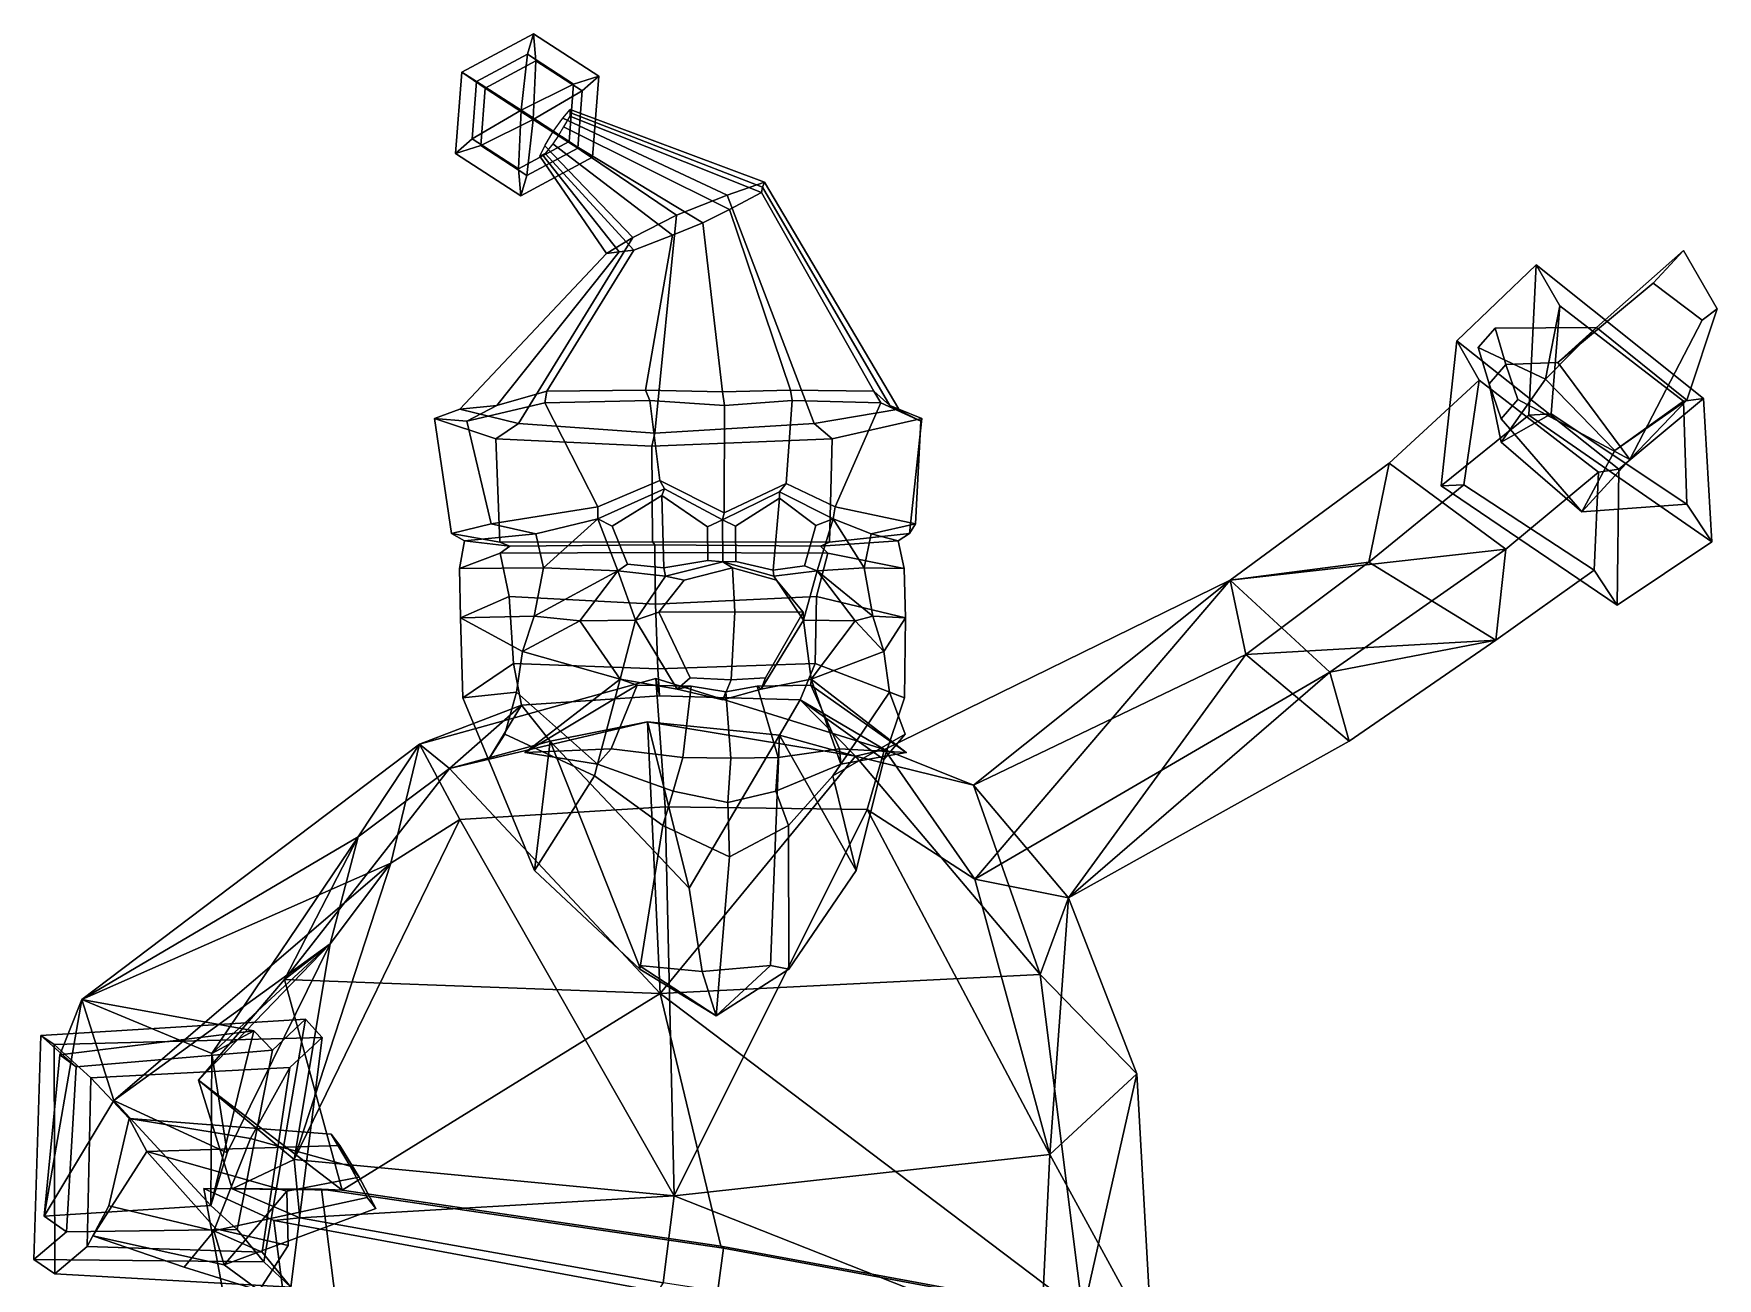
# Model space of a CAD drawing. Extents: x -173 to 281, y -155 to 349.
# Drawn here: x -172.8 to 280.7, y 14.2 to 349.5 of the extents above; entities that cross this region are included whole.
import ezdxf

# ---------------------------------------------------------------- set-up
doc = ezdxf.new("R2010")
doc.units = 0

msp = doc.modelspace()

# ---------------------------------------------------------------- linework, layer by layer
for p in [(-40.391823, 155.8414, 105.033531), (62.220768, 155.8414, 88.062309)]:
    msp.add_point(p)
for points in [[(-37.494637, 342.175446, 72.174469), (-38.149929, 349.468903, 58.115749), (-57.457138, 339.064056, 59.013077), (-51.146954, 334.818115, 72.808983)], [(-39.797493, 343.962158, 43.34304), (-53.449806, 336.604828, 43.977554), (-57.457138, 339.064056, 59.013077), (-38.149929, 349.468903, 58.115749)], [(-20.536814, 338.02243, 55.999588), (-27.343187, 335.868286, 41.846695), (-39.797493, 343.962158, 43.34304), (-38.149929, 349.468903, 58.115749)], [(-20.536814, 338.02243, 55.999588), (-38.149929, 349.468903, 58.115749), (-37.494637, 342.175446, 72.174469), (-25.040333, 334.081573, 70.678123)], [(-41.472393, 328.880981, 36.510006), (-53.449806, 336.604828, 43.977554), (-39.797493, 343.962158, 43.34304)], [(-38.21566, 326.354187, 77.283821), (-37.494637, 342.175446, 72.174469), (-51.146954, 334.818115, 72.808983)], [(-27.343187, 335.868286, 41.846695), (-41.472393, 328.880981, 36.510006), (-39.797493, 343.962158, 43.34304)], [(-25.040333, 334.081573, 70.678123), (-37.494637, 342.175446, 72.174469), (-38.21566, 326.354187, 77.283821)], [(-52.344845, 319.366913, 71.947136), (-51.146954, 334.818115, 72.808983), (-57.457138, 339.064056, 59.013077), (-59.151287, 317.212769, 57.794254)], [(-54.647697, 321.153625, 43.115707), (-59.151287, 317.212769, 57.794254), (-57.457138, 339.064056, 59.013077), (-53.449806, 336.604828, 43.977554)], [(-41.472393, 328.880981, 36.510006), (-54.647697, 321.153625, 43.115707), (-53.449806, 336.604828, 43.977554)], [(-28.541145, 320.417084, 40.984856), (-41.472393, 328.880981, 36.510006), (-27.343187, 335.868286, 41.846695)], [(-22.230986, 316.171173, 54.780766), (-28.541145, 320.417084, 40.984856), (-27.343187, 335.868286, 41.846695), (-20.536814, 338.02243, 55.999588)], [(-22.230986, 316.171173, 54.780766), (-20.536814, 338.02243, 55.999588), (-25.040333, 334.081573, 70.678123), (-26.238293, 318.630371, 69.816284)], [(-38.21566, 326.354187, 77.283821), (-51.146954, 334.818115, 72.808983), (-52.344845, 319.366913, 71.947136)], [(-26.238293, 318.630371, 69.816284), (-25.040333, 334.081573, 70.678123), (-38.21566, 326.354187, 77.283821)], [(-42.19339, 313.059753, 41.619362), (-54.647697, 321.153625, 43.115707), (-41.472393, 328.880981, 36.510006)], [(-28.541145, 320.417084, 40.984856), (-42.19339, 313.059753, 41.619362), (-41.472393, 328.880981, 36.510006)], [(-30.206484, 326.725677, 51.004395), (14.064773, 306.00705, 31.925312), (0.349768, 300.552979, 25.792479), (-32.845127, 323.131409, 48.611591)], [(-28.273973, 329.013428, 54.525803), (24.063648, 309.438354, 42.19318), (14.064773, 306.00705, 31.925312), (-30.206484, 326.725677, 51.004395)], [(-30.02231, 324.350159, 64.649551), (14.671906, 302.09613, 76.364532), (23.294468, 306.638153, 68.380821), (-28.381483, 327.289307, 62.524632)], [(-28.381483, 327.289307, 62.524632), (23.294468, 306.638153, 68.380821), (23.591452, 308.130127, 53.900101), (-28.34664, 328.20575, 58.096802)], [(-28.34664, 328.20575, 58.096802), (23.591452, 308.130127, 53.900101), (24.063648, 309.438354, 42.19318), (-28.273973, 329.013428, 54.525803)], [(-39.890537, 311.273041, 70.45079), (-38.21566, 326.354187, 77.283821), (-52.344845, 319.366913, 71.947136)], [(-26.238293, 318.630371, 69.816284), (-38.21566, 326.354187, 77.283821), (-39.890537, 311.273041, 70.45079)], [(-35.086006, 319.231201, 50.929699), (-32.845127, 323.131409, 48.611591), (0.349768, 300.552979, 25.792479), (-11.410903, 294.535889, 34.789181)], [(-31.386866, 322.009796, 65.883423), (-32.963589, 319.832642, 64.604523), (-0.684319, 295.181549, 78.090813), (7.515008, 298.488678, 81.262672)], [(-31.386866, 322.009796, 65.883423), (7.515008, 298.488678, 81.262672), (14.671906, 302.09613, 76.364532), (-30.02231, 324.350159, 64.649551)], [(-41.53817, 305.766296, 55.678093), (-59.151287, 317.212769, 57.794254), (-54.647697, 321.153625, 43.115707), (-42.19339, 313.059753, 41.619362)], [(-41.53817, 305.766296, 55.678093), (-39.890537, 311.273041, 70.45079), (-52.344845, 319.366913, 71.947136), (-59.151287, 317.212769, 57.794254)], [(-22.230986, 316.171173, 54.780766), (-41.53817, 305.766296, 55.678093), (-42.19339, 313.059753, 41.619362), (-28.541145, 320.417084, 40.984856)], [(-22.230986, 316.171173, 54.780766), (-26.238293, 318.630371, 69.816284), (-39.890537, 311.273041, 70.45079), (-41.53817, 305.766296, 55.678093)], [(-36.428165, 316.489349, 54.400974), (-35.086006, 319.231201, 50.929699), (-11.410903, 294.535889, 34.789181), (-18.508867, 290.26886, 46.979008)], [(-32.963589, 319.832642, 64.604523), (-34.967957, 317.173096, 62.423805), (-11.093089, 291.154175, 72.246529), (-0.684319, 295.181549, 78.090813)], [(-35.751537, 316.83252, 57.983444), (-36.428165, 316.489349, 54.400974), (-18.508867, 290.26886, 46.979008), (-15.069055, 290.722107, 58.246155)], [(-34.967957, 317.173096, 62.423805), (-35.751537, 316.83252, 57.983444), (-15.069055, 290.722107, 58.246155), (-11.093089, 291.154175, 72.246529)], [(37.491695, 244.441315, 12.304469), (14.064773, 306.00705, 31.925312), (24.063648, 309.438354, 42.19318), (60.285313, 248.3526, 30.078062)], [(60.285313, 248.3526, 30.078062), (24.063648, 309.438354, 42.19318), (23.591452, 308.130127, 53.900101), (57.882999, 249.284363, 53.977779)], [(-5.493759, 241.853455, -0.186495), (0.349768, 300.552979, 25.792479), (14.064773, 306.00705, 31.925312), (37.491695, 244.441315, 12.304469)], [(53.531048, 253.119995, 83.068741), (23.294468, 306.638153, 68.380821), (14.671906, 302.09613, 76.364532), (31.119665, 253.429932, 99.917618)], [(57.882999, 249.284363, 53.977779), (23.591452, 308.130127, 53.900101), (23.294468, 306.638153, 68.380821), (53.531048, 253.119995, 83.068741)], [(-5.493759, 241.853455, -0.186495), (-42.168381, 244.441315, 25.479548), (-11.410903, 294.535889, 34.789181), (0.349768, 300.552979, 25.792479)], [(12.807755, 252.994568, 110.469383), (31.119665, 253.429932, 99.917618), (14.671906, 302.09613, 76.364532), (7.515008, 298.488678, 81.262672)], [(-34.569263, 253.119995, 97.639763), (-7.926421, 253.429932, 106.375504), (-0.684319, 295.181549, 78.090813), (-11.093089, 291.154175, 72.246529)], [(12.807755, 252.994568, 110.469383), (7.515008, 298.488678, 81.262672), (-0.684319, 295.181549, 78.090813), (-7.926421, 253.429932, 106.375504)], [(-42.168381, 244.441315, 25.479548), (-58.025536, 248.3526, 49.645638), (-18.508867, 290.26886, 46.979008), (-11.410903, 294.535889, 34.789181)], [(-58.025536, 248.3526, 49.645638), (-48.056038, 249.284363, 71.499168), (-15.069055, 290.722107, 58.246155), (-18.508867, 290.26886, 46.979008)], [(-48.056038, 249.284363, 71.499168), (-34.569263, 253.119995, 97.639763), (-11.093089, 291.154175, 72.246529), (-15.069055, 290.722107, 58.246155)], [(263.446442, 282.279755, 84.84507), (271.66803, 291.098663, 73.901237), (248.171356, 270.301575, 31.888277), (237.74501, 260.859619, 59.563969)], [(280.747375, 275.312317, 64.85305), (272.540192, 250.695496, 25.045004), (248.171356, 270.301575, 31.888277), (271.66803, 291.098663, 73.901237)], [(276.622528, 272.253174, 81.366508), (280.747375, 275.312317, 64.85305), (271.66803, 291.098663, 73.901237), (263.446442, 282.279755, 84.84507)], [(206.367157, 227.645996, 55.367203), (229.951721, 246.734314, 68.658806), (231.971268, 287.23584, 7.987036), (210.615997, 266.730835, -5.164431)], [(277.061829, 251.202576, -15.095349), (254.246964, 232.187317, -29.755371), (210.615997, 266.730835, -5.164431), (231.971268, 287.23584, 7.987036)], [(229.951721, 246.734314, 68.658806), (235.949173, 247.050537, 58.342228), (238.28775, 276.158264, 12.749528), (231.971268, 287.23584, 7.987036)], [(277.061829, 251.202576, -15.095349), (231.971268, 287.23584, 7.987036), (238.28775, 276.158264, 12.749528), (271.638641, 250.435608, -5.107888)], [(276.622528, 272.253174, 81.366508), (263.446442, 282.279755, 84.84507), (237.74501, 260.859619, 59.563969), (257.21637, 234.722595, 44.599567)], [(222.48233, 239.447144, 32.532047), (234.506287, 256.361847, 15.012153), (238.28775, 276.158264, 12.749528), (235.949173, 247.050537, 58.342228)], [(253.173126, 237.159332, 11.954535), (271.638641, 250.435608, -5.107888), (238.28775, 276.158264, 12.749528), (234.506287, 256.361847, 15.012153)], [(276.622528, 272.253174, 81.366508), (257.21637, 234.722595, 44.599567), (272.540192, 250.695496, 25.045004), (280.747375, 275.312317, 64.85305)], [(220.861343, 270.158051, 66.831902), (248.171356, 270.301575, 31.888277), (234.506287, 256.361847, 15.012153), (216.359711, 264.94751, 59.531055)], [(223.746399, 260.384857, 70.09642), (220.861343, 270.158051, 66.831902), (216.359711, 264.94751, 59.531055), (219.316498, 255.16098, 62.732624)], [(223.746399, 260.384857, 70.09642), (237.74501, 260.859619, 59.563969), (248.171356, 270.301575, 31.888277), (220.861343, 270.158051, 66.831902)], [(272.540192, 250.695496, 25.045004), (253.173126, 237.159332, 11.954535), (234.506287, 256.361847, 15.012153), (248.171356, 270.301575, 31.888277)], [(206.367157, 227.645996, 55.367203), (210.615997, 266.730835, -5.164431), (216.605011, 256.154144, -0.548335), (212.49086, 227.935303, 44.879547)], [(254.246964, 232.187317, -29.755371), (248.763443, 231.375671, -19.607244), (216.605011, 256.154144, -0.548335), (210.615997, 266.730835, -5.164431)], [(219.316498, 255.16098, 62.732624), (216.359711, 264.94751, 59.531055), (234.506287, 256.361847, 15.012153), (222.48233, 239.447144, 32.532047)], [(227.031097, 250.933594, 72.958336), (223.746399, 260.384857, 70.09642), (219.316498, 255.16098, 62.732624), (222.522858, 245.706543, 65.630302)], [(227.031097, 250.933594, 72.958336), (257.21637, 234.722595, 44.599567), (237.74501, 260.859619, 59.563969), (223.746399, 260.384857, 70.09642)], [(192.378586, 233.803162, -15.406289), (186.907639, 207.08844, 30.197397), (212.49086, 227.935303, 44.879547), (216.605011, 256.154144, -0.548335)], [(248.763443, 231.375671, -19.607244), (223.816162, 210.589142, -35.419987), (192.378586, 233.803162, -15.406289), (216.605011, 256.154144, -0.548335)], [(222.522858, 245.706543, 65.630302), (219.316498, 255.16098, 62.732624), (222.48233, 239.447144, 32.532047), (244.227631, 220.686615, 27.190205)], [(-35.09148, 249.980225, 102.095955), (-34.569263, 253.119995, 97.639763), (-48.056038, 249.284363, 71.499168), (-56.082802, 245.104431, 73.824875)], [(-20.816986, 222.024719, 103.173088), (-35.09148, 249.980225, 102.095955), (-56.082802, 245.104431, 73.824875), (-49.549145, 217.398895, 88.527039)], [(-6.784727, 250.679382, 110.896599), (-7.926421, 253.429932, 106.375504), (-34.569263, 253.119995, 97.639763), (-35.09148, 249.980225, 102.095955)], [(-4.133997, 229.082214, 112.480026), (-6.784727, 250.679382, 110.896599), (-35.09148, 249.980225, 102.095955), (-20.816986, 222.024719, 103.173088)], [(13.334882, 249.30545, 113.65654), (12.807755, 252.994568, 110.469383), (-7.926421, 253.429932, 106.375504), (-6.784727, 250.679382, 110.896599)], [(13.225996, 220.36261, 112.998184), (13.334882, 249.30545, 113.65654), (-6.784727, 250.679382, 110.896599), (-4.133997, 229.082214, 112.480026)], [(13.334882, 249.30545, 113.65654), (31.49445, 250.679382, 104.565559), (31.119665, 253.429932, 99.917618), (12.807755, 252.994568, 110.469383)], [(13.225996, 220.36261, 112.998184), (29.890924, 228.274872, 106.839607), (31.49445, 250.679382, 104.565559), (13.334882, 249.30545, 113.65654)], [(29.890924, 228.274872, 106.839607), (43.153046, 222.024719, 92.59301), (55.460232, 249.980225, 87.119492), (31.49445, 250.679382, 104.565559)], [(31.49445, 250.679382, 104.565559), (55.460232, 249.980225, 87.119492), (53.531048, 253.119995, 83.068741), (31.119665, 253.429932, 99.917618)], [(43.153046, 222.024719, 92.59301), (64.779152, 217.398895, 69.618141), (66.23114, 245.104431, 53.595219), (55.460232, 249.980225, 87.119492)], [(55.460232, 249.980225, 87.119492), (66.23114, 245.104431, 53.595219), (57.882999, 249.284363, 53.977779), (53.531048, 253.119995, 83.068741)], [(227.031097, 250.933594, 72.958336), (222.522858, 245.706543, 65.630302), (244.227631, 220.686615, 27.190205), (257.21637, 234.722595, 44.599567)], [(257.21637, 234.722595, 44.599567), (244.227631, 220.686615, 27.190205), (253.173126, 237.159332, 11.954535), (272.540192, 250.695496, 25.045004)], [(244.227631, 220.686615, 27.190205), (272.520386, 222.693176, 33.557922), (271.638641, 250.435608, -5.107888), (253.173126, 237.159332, 11.954535)], [(253.773407, 195.534363, 21.224148), (254.246964, 232.187317, -29.755371), (277.061829, 251.202576, -15.095349), (279.226746, 212.549988, 36.398155)], [(279.226746, 212.549988, 36.398155), (277.061829, 251.202576, -15.095349), (271.638641, 250.435608, -5.107888), (272.520386, 222.693176, 33.557922)], [(-56.082802, 245.104431, 73.824875), (-48.056038, 249.284363, 71.499168), (-58.025536, 248.3526, 49.645638), (-64.769432, 245.760956, 49.038433)], [(-64.769432, 245.760956, 49.038433), (-58.025536, 248.3526, 49.645638), (-42.168381, 244.441315, 25.479548), (-48.255123, 240.367432, 22.559704)], [(-49.549145, 217.398895, 88.527039), (-56.082802, 245.104431, 73.824875), (-64.769432, 245.760956, 49.038433), (-60.223812, 214.834778, 52.012894)], [(-60.223812, 214.834778, 52.012894), (-64.769432, 245.760956, 49.038433), (-48.255123, 240.367432, 22.559704), (-47.222782, 212.512268, 23.314573)], [(66.474579, 245.760956, 27.331823), (42.314194, 240.367432, 7.580332), (37.491695, 244.441315, 12.304469), (60.285313, 248.3526, 30.078062)], [(63.128727, 214.834778, 31.611465), (41.57988, 212.512268, 8.627392), (42.314194, 240.367432, 7.580332), (66.474579, 245.760956, 27.331823)], [(66.23114, 245.104431, 53.595219), (66.474579, 245.760956, 27.331823), (60.285313, 248.3526, 30.078062), (57.882999, 249.284363, 53.977779)], [(64.779152, 217.398895, 69.618141), (63.128727, 214.834778, 31.611465), (66.474579, 245.760956, 27.331823), (66.23114, 245.104431, 53.595219)], [(253.773407, 195.534363, 21.224148), (279.226746, 212.549988, 36.398155), (229.951721, 246.734314, 68.658806), (206.367157, 227.645996, 55.367203)], [(244.227631, 220.686615, 27.190205), (222.48233, 239.447144, 32.532047), (235.949173, 247.050537, 58.342228), (272.520386, 222.693176, 33.557922)], [(279.226746, 212.549988, 36.398155), (272.520386, 222.693176, 33.557922), (235.949173, 247.050537, 58.342228), (229.951721, 246.734314, 68.658806)], [(-48.255123, 240.367432, 22.559704), (-42.168381, 244.441315, 25.479548), (-5.493759, 241.853455, -0.186495), (-6.245805, 238.310547, -4.733571)], [(-47.222782, 212.512268, 23.314573), (-48.255123, 240.367432, 22.559704), (-6.245805, 238.310547, -4.733571), (-6.04744, 212.540161, -3.534205)], [(42.314194, 240.367432, 7.580332), (-6.245805, 238.310547, -4.733571), (-5.493759, 241.853455, -0.186495), (37.491695, 244.441315, 12.304469)], [(41.57988, 212.512268, 8.627392), (-6.04744, 212.540161, -3.534205), (-6.245805, 238.310547, -4.733571), (42.314194, 240.367432, 7.580332)], [(186.907639, 207.08844, 30.197397), (192.378586, 233.803162, -15.406289), (149.495407, 202.280945, -17.455774)], [(223.816162, 210.589142, -35.419987), (149.495407, 202.280945, -17.455774), (192.378586, 233.803162, -15.406289)], [(221.051865, 186.057983, 2.732708), (223.816162, 210.589142, -35.419987), (248.763443, 231.375671, -19.607244), (247.557358, 204.92453, 18.607229)], [(253.773407, 195.534363, 21.224148), (247.557358, 204.92453, 18.607229), (248.763443, 231.375671, -19.607244), (254.246964, 232.187317, -29.755371)], [(-4.133997, 229.082214, 112.480026), (-20.816986, 222.024719, 103.173088), (-20.834574, 218.757233, 101.272919), (-2.836519, 226.891754, 110.711365)], [(-3.525087, 225.038513, 108.134422), (-2.836519, 226.891754, 110.711365), (-20.834574, 218.757233, 101.272919), (-16.925373, 216.826782, 100.268288)], [(13.225996, 220.36261, 112.998184), (-4.133997, 229.082214, 112.480026), (-2.836519, 226.891754, 110.711365), (12.736085, 218.528442, 110.036049)], [(-3.525087, 225.038513, 108.134422), (8.703562, 216.641815, 107.625008), (12.736085, 218.528442, 110.036049), (-2.836519, 226.891754, 110.711365)], [(13.225996, 220.36261, 112.998184), (12.736085, 218.528442, 110.036049), (28.093067, 226.084412, 105.582878), (29.890924, 228.274872, 106.839607)], [(29.890924, 228.274872, 106.839607), (28.093067, 226.084412, 105.582878), (42.55788, 218.757233, 90.788361), (43.153046, 222.024719, 92.59301)], [(186.907639, 207.08844, 30.197397), (221.051865, 186.057983, 2.732708), (247.557358, 204.92453, 18.607229), (212.49086, 227.935303, 44.879547)], [(253.773407, 195.534363, 21.224148), (206.367157, 227.645996, 55.367203), (212.49086, 227.935303, 44.879547), (247.557358, 204.92453, 18.607229)], [(-2.986812, 205.576904, 105.87735), (-3.525087, 225.038513, 108.134422), (-16.925373, 216.826782, 100.268288), (-12.782868, 206.592224, 102.35183)], [(8.703562, 216.641815, 107.625008), (-3.525087, 225.038513, 108.134422), (-2.986812, 205.576904, 105.87735), (8.817661, 207.512299, 108.314888)], [(28.127445, 224.346619, 102.684418), (28.093067, 226.084412, 105.582878), (12.736085, 218.528442, 110.036049), (16.254364, 216.758209, 106.560829)], [(16.254364, 216.758209, 106.560829), (16.399771, 207.23822, 107.440002), (26.40925, 204.974609, 100.366951), (28.127445, 224.346619, 102.684418)], [(26.40925, 204.974609, 100.366951), (34.820293, 206.070404, 92.620552), (37.890354, 216.986023, 88.666985), (28.127445, 224.346619, 102.684418)], [(28.127445, 224.346619, 102.684418), (37.890354, 216.986023, 88.666985), (42.55788, 218.757233, 90.788361), (28.093067, 226.084412, 105.582878)], [(-37.470379, 214.735229, 87.003143), (-20.834574, 218.757233, 101.272919), (-20.816986, 222.024719, 103.173088), (-49.549145, 217.398895, 88.527039)], [(-35.481407, 205.612427, 86.939186), (-20.834574, 218.757233, 101.272919), (-37.470379, 214.735229, 87.003143)], [(-15.423708, 204.73587, 103.773781), (-20.834574, 218.757233, 101.272919), (-35.481407, 205.612427, 86.939186)], [(-12.782868, 206.592224, 102.35183), (-16.925373, 216.826782, 100.268288), (-20.834574, 218.757233, 101.272919), (-15.423708, 204.73587, 103.773781)], [(8.817661, 207.512299, 108.314888), (12.876836, 207.213989, 110.88707), (12.736085, 218.528442, 110.036049), (8.703562, 216.641815, 107.625008)], [(16.399771, 207.23822, 107.440002), (16.254364, 216.758209, 106.560829), (12.736085, 218.528442, 110.036049), (12.876836, 207.213989, 110.88707)], [(34.820293, 206.070404, 92.620552), (38.240372, 204.73587, 94.898216), (42.55788, 218.757233, 90.788361), (37.890354, 216.986023, 88.666985)], [(38.240372, 204.73587, 94.898216), (50.949287, 205.612427, 72.64431), (42.55788, 218.757233, 90.788361)], [(52.85294, 214.735229, 72.064453), (64.779152, 217.398895, 69.618141), (43.153046, 222.024719, 92.59301), (42.55788, 218.757233, 90.788361)], [(50.949287, 205.612427, 72.64431), (52.85294, 214.735229, 72.064453), (42.55788, 218.757233, 90.788361)], [(-49.549145, 217.398895, 88.527039), (-60.223812, 214.834778, 52.012894), (-56.765083, 212.801544, 52.667599), (-37.470379, 214.735229, 87.003143)], [(-60.223812, 214.834778, 52.012894), (-47.222782, 212.512268, 23.314573), (-44.506248, 211.383545, 23.890623), (-56.765083, 212.801544, 52.667599)], [(-37.470379, 214.735229, 87.003143), (-56.765083, 212.801544, 52.667599), (-58.072617, 205.371429, 53.981533), (-35.481407, 205.612427, 86.939186)], [(63.128727, 214.834778, 31.611465), (60.064983, 212.801544, 33.344929), (39.193478, 211.383545, 10.047421), (41.57988, 212.512268, 8.627392)], [(52.85294, 214.735229, 72.064453), (50.949287, 205.612427, 72.64431), (61.725933, 205.371429, 34.1679), (60.064983, 212.801544, 33.344929)], [(64.779152, 217.398895, 69.618141), (52.85294, 214.735229, 72.064453), (60.064983, 212.801544, 33.344929), (63.128727, 214.834778, 31.611465)], [(-58.072617, 205.371429, 53.981533), (-56.765083, 212.801544, 52.667599), (-44.506248, 211.383545, 23.890623), (-47.155334, 209.523621, 22.044638)], [(-57.772812, 192.144531, 55.927742), (-58.072617, 205.371429, 53.981533), (-47.155334, 209.523621, 22.044638), (-44.719742, 197.851593, 19.949762)], [(-47.222782, 212.512268, 23.314573), (-6.04744, 212.540161, -3.534205), (-5.457748, 211.729187, 0.031231), (-44.506248, 211.383545, 23.890623)], [(-47.155334, 209.523621, 22.044638), (-44.506248, 211.383545, 23.890623), (-5.457748, 211.729187, 0.031231), (-5.484272, 209.688965, -0.129138)], [(-44.719742, 197.851593, 19.949762), (-47.155334, 209.523621, 22.044638), (-5.484272, 209.688965, -0.129138), (-5.282154, 195.791351, 1.092902)], [(41.57988, 212.512268, 8.627392), (39.193478, 211.383545, 10.047421), (-5.457748, 211.729187, 0.031231), (-6.04744, 212.540161, -3.534205)], [(41.107128, 209.523621, 7.4468), (-5.484272, 209.688965, -0.129138), (-5.457748, 211.729187, 0.031231), (39.193478, 211.383545, 10.047421)], [(38.126743, 197.851593, 6.247678), (-5.282154, 195.791351, 1.092902), (-5.484272, 209.688965, -0.129138), (41.107128, 209.523621, 7.4468)], [(62.068726, 192.144531, 36.107002), (38.126743, 197.851593, 6.247678), (41.107128, 209.523621, 7.4468), (61.725933, 205.371429, 34.1679)], [(61.725933, 205.371429, 34.1679), (41.107128, 209.523621, 7.4468), (39.193478, 211.383545, 10.047421), (60.064983, 212.801544, 33.344929)], [(223.816162, 210.589142, -35.419987), (176.396118, 177.484314, -37.141621), (149.495407, 202.280945, -17.455774)], [(221.051865, 186.057983, 2.732708), (176.396118, 177.484314, -37.141621), (223.816162, 210.589142, -35.419987)], [(-35.481407, 205.612427, 86.939186), (-58.072617, 205.371429, 53.981533), (-57.772812, 192.144531, 55.927742), (-37.949074, 192.517334, 86.98317)], [(-37.949074, 192.517334, 86.98317), (-15.423708, 204.73587, 103.773781), (-35.481407, 205.612427, 86.939186)], [(-25.624599, 191.331787, 108.465164), (-15.423708, 204.73587, 103.773781), (-37.949074, 192.517334, 86.98317)], [(-25.624599, 191.331787, 108.465164), (-10.693469, 191.43692, 109.073418), (-15.423708, 204.73587, 103.773781)], [(-2.986812, 205.576904, 105.87735), (-12.782868, 206.592224, 102.35183), (-15.423708, 204.73587, 103.773781), (-2.601772, 203.355255, 108.00383)], [(-10.693469, 191.43692, 109.073418), (-2.601772, 203.355255, 108.00383), (-15.423708, 204.73587, 103.773781)], [(16.11944, 193.71814, 128.909256), (15.476244, 205.599182, 125.020317), (2.439914, 202.221222, 123.557274), (-4.368423, 193.638916, 125.75885)], [(-2.986812, 205.576904, 105.87735), (-2.601772, 203.355255, 108.00383), (12.876836, 207.213989, 110.88707), (8.817661, 207.512299, 108.314888)], [(15.476244, 205.599182, 125.020317), (12.876836, 207.213989, 110.88707), (-2.601772, 203.355255, 108.00383), (2.439914, 202.221222, 123.557274)], [(26.40925, 204.974609, 100.366951), (16.399771, 207.23822, 107.440002), (12.876836, 207.213989, 110.88707), (26.602846, 203.355255, 103.173645)], [(15.476244, 205.599182, 125.020317), (27.347298, 202.221222, 119.437813), (26.602846, 203.355255, 103.173645), (12.876836, 207.213989, 110.88707)], [(16.11944, 193.71814, 128.909256), (34.50193, 193.638916, 119.330032), (27.347298, 202.221222, 119.437813), (15.476244, 205.599182, 125.020317)], [(26.40925, 204.974609, 100.366951), (26.602846, 203.355255, 103.173645), (38.240372, 204.73587, 94.898216), (34.820293, 206.070404, 92.620552)], [(34.608028, 191.43692, 101.580948), (38.240372, 204.73587, 94.898216), (26.602846, 203.355255, 103.173645)], [(48.548206, 191.331787, 96.197632), (38.240372, 204.73587, 94.898216), (34.608028, 191.43692, 101.580948)], [(53.299713, 192.517334, 71.891426), (50.949287, 205.612427, 72.64431), (38.240372, 204.73587, 94.898216)], [(48.548206, 191.331787, 96.197632), (53.299713, 192.517334, 71.891426), (38.240372, 204.73587, 94.898216)], [(50.949287, 205.612427, 72.64431), (53.299713, 192.517334, 71.891426), (62.068726, 192.144531, 36.107002), (61.725933, 205.371429, 34.1679)], [(186.907639, 207.08844, 30.197397), (149.495407, 202.280945, -17.455774), (153.744675, 182.249237, 28.13129)], [(221.051865, 186.057983, 2.732708), (186.907639, 207.08844, 30.197397), (153.744675, 182.249237, 28.13129)], [(-4.368423, 193.638916, 125.75885), (2.439914, 202.221222, 123.557274), (-2.601772, 203.355255, 108.00383), (-10.693469, 191.43692, 109.073418)], [(34.50193, 193.638916, 119.330032), (34.608028, 191.43692, 101.580948), (26.602846, 203.355255, 103.173645), (27.347298, 202.221222, 119.437813)], [(80.375031, 147.001099, 36.781414), (149.495407, 202.280945, -17.455774), (56.412521, 156.591187, -19.701643)], [(80.77726, 121.687012, -36.585823), (56.412521, 156.591187, -19.701643), (149.495407, 202.280945, -17.455774)], [(80.375031, 147.001099, 36.781414), (153.744675, 182.249237, 28.13129), (149.495407, 202.280945, -17.455774)], [(80.77726, 121.687012, -36.585823), (149.495407, 202.280945, -17.455774), (176.396118, 177.484314, -37.141621)], [(-57.17585, 170.57135, 56.862949), (-57.772812, 192.144531, 55.927742), (-44.719742, 197.851593, 19.949762), (-43.509365, 179.819946, 22.409941)], [(-43.509365, 179.819946, 22.409941), (-44.719742, 197.851593, 19.949762), (-5.282154, 195.791351, 1.092902), (-4.604196, 178.363098, 5.192024)], [(37.772934, 179.819946, 8.96656), (-4.604196, 178.363098, 5.192024), (-5.282154, 195.791351, 1.092902), (38.126743, 197.851593, 6.247678)], [(61.804672, 170.57135, 37.184612), (37.772934, 179.819946, 8.96656), (38.126743, 197.851593, 6.247678), (62.068726, 192.144531, 36.107002)], [(-37.949074, 192.517334, 86.98317), (-57.772812, 192.144531, 55.927742), (-41.089581, 183.004028, 86.784966)], [(-42.672981, 172.072662, 87.051949), (-41.089581, 183.004028, 86.784966), (-57.772812, 192.144531, 55.927742), (-57.17585, 170.57135, 56.862949)], [(-41.089581, 183.004028, 86.784966), (-25.624599, 191.331787, 108.465164), (-37.949074, 192.517334, 86.98317)], [(-14.831681, 175.569977, 103.266083), (-25.624599, 191.331787, 108.465164), (-41.089581, 183.004028, 86.784966)], [(-14.831681, 175.569977, 103.266083), (-10.693469, 191.43692, 109.073418), (-25.624599, 191.331787, 108.465164)], [(0.555736, 172.85614, 106.661522), (-10.693469, 191.43692, 109.073418), (-14.831681, 175.569977, 103.266083)], [(4.094621, 175.970032, 119.172577), (-4.368423, 193.638916, 125.75885), (-10.693469, 191.43692, 109.073418), (0.555736, 172.85614, 106.661522)], [(15.083732, 175.36554, 122.647087), (16.11944, 193.71814, 128.909256), (-4.368423, 193.638916, 125.75885), (4.094621, 175.970032, 119.172577)], [(15.083732, 175.36554, 122.647087), (24.368946, 175.970032, 115.819382), (34.50193, 193.638916, 119.330032), (16.11944, 193.71814, 128.909256)], [(24.368946, 175.970032, 115.819382), (23.181292, 172.85614, 102.919456), (34.608028, 191.43692, 101.580948), (34.50193, 193.638916, 119.330032)], [(23.181292, 172.85614, 102.919456), (36.656055, 175.569977, 94.750465), (34.608028, 191.43692, 101.580948)], [(36.656055, 175.569977, 94.750465), (48.548206, 191.331787, 96.197632), (34.608028, 191.43692, 101.580948)], [(36.656055, 175.569977, 94.750465), (56.209167, 183.004028, 70.692604), (48.548206, 191.331787, 96.197632)], [(56.209167, 183.004028, 70.692604), (53.299713, 192.517334, 71.891426), (48.548206, 191.331787, 96.197632)], [(53.299713, 192.517334, 71.891426), (56.209167, 183.004028, 70.692604), (62.068726, 192.144531, 36.107002)], [(57.794209, 172.072662, 70.435555), (61.804672, 170.57135, 37.184612), (62.068726, 192.144531, 36.107002), (56.209167, 183.004028, 70.692604)], [(221.051865, 186.057983, 2.732708), (153.744675, 182.249237, 28.13129), (181.546829, 158.888794, 0.9349)], [(221.051865, 186.057983, 2.732708), (181.546829, 158.888794, 0.9349), (176.396118, 177.484314, -37.141621)], [(-42.672981, 172.072662, 87.051949), (-20.874201, 152.646667, 110.29216), (-14.831681, 175.569977, 103.266083), (-41.089581, 183.004028, 86.784966)], [(57.794209, 172.072662, 70.435555), (56.209167, 183.004028, 70.692604), (36.656055, 175.569977, 94.750465), (44.639019, 152.646667, 99.456848)], [(105.951782, 116.683441, 1.921636), (153.744675, 182.249237, 28.13129), (80.375031, 147.001099, 36.781414)], [(181.546829, 158.888794, 0.9349), (153.744675, 182.249237, 28.13129), (105.951782, 116.683441, 1.921636)], [(-50.304775, 153.896515, 59.623451), (-57.17585, 170.57135, 56.862949), (-43.509365, 179.819946, 22.409941), (-41.384548, 168.540955, 14.511724)], [(-41.384548, 168.540955, 14.511724), (-43.509365, 179.819946, 22.409941), (-4.604196, 178.363098, 5.192024), (-4.210372, 171.132507, -6.571094)], [(33.679928, 169.991211, 10.989885), (-4.210372, 171.132507, -6.571094), (-4.604196, 178.363098, 5.192024), (37.772934, 179.819946, 8.96656)], [(56.188301, 153.896515, 42.010429), (33.679928, 169.991211, 10.989885), (37.772934, 179.819946, 8.96656), (61.804672, 170.57135, 37.184612)], [(105.951782, 116.683441, 1.921636), (80.77726, 121.687012, -36.585823), (176.396118, 177.484314, -37.141621)], [(181.546829, 158.888794, 0.9349), (105.951782, 116.683441, 1.921636), (176.396118, 177.484314, -37.141621)], [(-5.213506, 175.752411, -26.76635), (-2.705019, 141.208984, -58.447716), (-58.021496, 137.756897, -53.652626), (-68.805351, 158.052185, -20.453424)], [(-5.213506, 175.752411, -26.76635), (-68.805351, 158.052185, -20.453424), (-41.384548, 168.540955, 14.511724), (-4.210372, 171.132507, -6.571094)], [(-10.216696, 173.927124, 116.668556), (-14.831681, 175.569977, 103.266083), (-40.391823, 155.8414, 105.033531)], [(-40.391823, 155.8414, 105.033531), (-14.831681, 175.569977, 103.266083), (-20.874201, 152.646667, 110.29216)], [(-17.247286, 156.842499, 119.983047), (-10.216696, 173.927124, 116.668556), (-40.391823, 155.8414, 105.033531)], [(4.302116, 173.663025, 114.381737), (-10.216696, 173.927124, 116.668556), (-17.247286, 156.842499, 119.983047), (2.130687, 154.513763, 125.527016)], [(-10.216696, 173.927124, 116.668556), (4.302116, 173.663025, 114.381737), (0.555736, 172.85614, 106.661522), (-14.831681, 175.569977, 103.266083)], [(-5.213506, 175.752411, -26.76635), (56.412521, 156.591187, -19.701643), (51.710201, 140.434204, -51.762424), (-2.705019, 141.208984, -58.447716)], [(-4.210372, 171.132507, -6.571094), (33.679928, 169.991211, 10.989885), (56.412521, 156.591187, -19.701643), (-5.213506, 175.752411, -26.76635)], [(15.083732, 175.36554, 122.647087), (4.094621, 175.970032, 119.172577), (0.555736, 172.85614, 106.661522), (12.827076, 169.975098, 110.586212)], [(13.655896, 172.205505, 115.597481), (12.827076, 169.975098, 110.586212), (0.555736, 172.85614, 106.661522), (4.302116, 173.663025, 114.381737)], [(2.130687, 154.513763, 125.527016), (15.058581, 154.299438, 124.078491), (13.655896, 172.205505, 115.597481), (4.302116, 173.663025, 114.381737)], [(15.083732, 175.36554, 122.647087), (12.827076, 169.975098, 110.586212), (23.181292, 172.85614, 102.919456), (24.368946, 175.970032, 115.819382)], [(13.655896, 172.205505, 115.597481), (22.120131, 173.663025, 111.434792), (23.181292, 172.85614, 102.919456), (12.827076, 169.975098, 110.586212)], [(27.764429, 154.513763, 121.287422), (22.120131, 173.663025, 111.434792), (13.655896, 172.205505, 115.597481), (15.058581, 154.299438, 124.078491)], [(36.602089, 173.927124, 108.92514), (36.656055, 175.569977, 94.750465), (23.181292, 172.85614, 102.919456), (22.120131, 173.663025, 111.434792)], [(22.120131, 173.663025, 111.434792), (27.764429, 154.513763, 121.287422), (44.32547, 156.842499, 109.799454), (36.602089, 173.927124, 108.92514)], [(36.602089, 173.927124, 108.92514), (62.220768, 155.8414, 88.062309), (36.656055, 175.569977, 94.750465)], [(44.32547, 156.842499, 109.799454), (62.220768, 155.8414, 88.062309), (36.602089, 173.927124, 108.92514)], [(62.220768, 155.8414, 88.062309), (44.639019, 152.646667, 99.456848), (36.656055, 175.569977, 94.750465)], [(-68.805351, 158.052185, -20.453424), (-60.799812, 151.484283, 37.420956), (-41.384548, 168.540955, 14.511724)], [(-60.799812, 151.484283, 37.420956), (-33.619537, 158.885986, 39.911354), (-41.384548, 168.540955, 14.511724)], [(-50.304775, 153.896515, 59.623451), (-45.858246, 160.765625, 90.61042), (-42.672981, 172.072662, 87.051949), (-57.17585, 170.57135, 56.862949)], [(-37.829086, 123.998688, 73.292336), (-50.304775, 153.896515, 59.623451), (-41.384548, 168.540955, 14.511724), (-33.619537, 158.885986, 39.911354)], [(-42.672981, 172.072662, 87.051949), (-45.858246, 160.765625, 90.61042), (-21.678749, 149.568481, 101.240898), (-20.874201, 152.646667, 110.29216)], [(48.778004, 123.998688, 58.968285), (28.089943, 160.538086, 35.899406), (33.679928, 169.991211, 10.989885), (56.188301, 153.896515, 42.010429)], [(48.642738, 154.850037, 39.797207), (33.679928, 169.991211, 10.989885), (28.089943, 160.538086, 35.899406)], [(56.412521, 156.591187, -19.701643), (33.679928, 169.991211, 10.989885), (48.642738, 154.850037, 39.797207)], [(57.794209, 172.072662, 70.435555), (44.639019, 152.646667, 99.456848), (42.486443, 149.568481, 90.62854), (61.955597, 160.765625, 72.778954)], [(56.188301, 153.896515, 42.010429), (61.804672, 170.57135, 37.184612), (57.794209, 172.072662, 70.435555), (61.955597, 160.765625, 72.778954)], [(-7.448689, 164.086121, 41.246933), (-33.619537, 158.885986, 39.911354), (-60.799812, 151.484283, 37.420956)], [(-4.040676, 90.900024, 116.237656), (-7.448689, 164.086121, 41.246933), (-60.799812, 151.484283, 37.420956)], [(3.814224, 119.253021, 56.092079), (-33.619537, 158.885986, 39.911354), (-7.448689, 164.086121, 41.246933)], [(3.814224, 119.253021, 56.092079), (-7.448689, 164.086121, 41.246933), (28.089943, 160.538086, 35.899406)], [(-7.448689, 164.086121, 41.246933), (48.642738, 154.850037, 39.797207), (28.089943, 160.538086, 35.899406)], [(-4.040676, 90.900024, 116.237656), (48.642738, 154.850037, 39.797207), (-7.448689, 164.086121, 41.246933)], [(-21.678749, 149.568481, 101.240898), (-45.858246, 160.765625, 90.61042), (-50.304775, 153.896515, 59.623451), (-37.829086, 123.998688, 73.292336)], [(-9.499648, 97.496002, 100.367401), (-37.829086, 123.998688, 73.292336), (-33.619537, 158.885986, 39.911354), (-9.706568, 98.440903, 84.29203)], [(-9.706568, 98.440903, 84.29203), (-33.619537, 158.885986, 39.911354), (3.814224, 119.253021, 56.092079), (7.288903, 96.875214, 77.100929)], [(25.694689, 98.440903, 78.436974), (7.288903, 96.875214, 77.100929), (3.814224, 119.253021, 56.092079), (28.089943, 160.538086, 35.899406)], [(30.674658, 97.496002, 93.722923), (25.694689, 98.440903, 78.436974), (28.089943, 160.538086, 35.899406), (48.778004, 123.998688, 58.968285)], [(42.486443, 149.568481, 90.62854), (48.778004, 123.998688, 58.968285), (56.188301, 153.896515, 42.010429), (61.955597, 160.765625, 72.778954)], [(-85.364975, 133.070648, 29.262728), (-68.805351, 158.052185, -20.453424), (-159.776749, 89.329529, -38.263103)], [(-76.596741, 126.049377, -40.047077), (-159.776749, 89.329529, -38.263103), (-68.805351, 158.052185, -20.453424)], [(-85.364975, 133.070648, 29.262728), (-60.799812, 151.484283, 37.420956), (-68.805351, 158.052185, -20.453424)], [(-76.596741, 126.049377, -40.047077), (-68.805351, 158.052185, -20.453424), (-58.021496, 137.756897, -53.652626)], [(-20.874201, 152.646667, 110.29216), (-17.247286, 156.842499, 119.983047), (-40.391823, 155.8414, 105.033531)], [(2.130687, 154.513763, 125.527016), (-17.247286, 156.842499, 119.983047), (-20.874201, 152.646667, 110.29216), (-0.497764, 145.37326, 115.773079)], [(-4.040676, 90.900024, 116.237656), (98.358543, 96.014343, 85.188126), (48.642738, 154.850037, 39.797207)], [(15.058581, 154.299438, 124.078491), (2.130687, 154.513763, 125.527016), (-0.497764, 145.37326, 115.773079), (14.192295, 142.319916, 118.840691)], [(15.058581, 154.299438, 124.078491), (14.192295, 142.319916, 118.840691), (27.112385, 145.37326, 111.206604), (27.764429, 154.513763, 121.287422)], [(27.764429, 154.513763, 121.287422), (27.112385, 145.37326, 111.206604), (44.639019, 152.646667, 99.456848), (44.32547, 156.842499, 109.799454)], [(44.639019, 152.646667, 99.456848), (62.220768, 155.8414, 88.062309), (44.32547, 156.842499, 109.799454)], [(80.375031, 147.001099, 36.781414), (56.412521, 156.591187, -19.701643), (48.642738, 154.850037, 39.797207)], [(98.358543, 96.014343, 85.188126), (80.375031, 147.001099, 36.781414), (48.642738, 154.850037, 39.797207)], [(80.77726, 121.687012, -36.585823), (51.710201, 140.434204, -51.762424), (56.412521, 156.591187, -19.701643)], [(-4.040676, 90.900024, 116.237656), (-60.799812, 151.484283, 37.420956), (-105.237892, 94.657623, 83.47625)], [(-105.237892, 94.657623, 83.47625), (-60.799812, 151.484283, 37.420956), (-85.364975, 133.070648, 29.262728)], [(-3.327016, 136.190369, 118.169052), (-0.497764, 145.37326, 115.773079), (-20.874201, 152.646667, 110.29216), (-21.678749, 149.568481, 101.240898)], [(30.562416, 136.190369, 112.564041), (42.486443, 149.568481, 90.62854), (44.639019, 152.646667, 99.456848), (27.112385, 145.37326, 111.206604)], [(-9.499648, 97.496002, 100.367401), (-3.327016, 136.190369, 118.169052), (-21.678749, 149.568481, 101.240898), (-37.829086, 123.998688, 73.292336)], [(14.63474, 127.744812, 121.515831), (14.192295, 142.319916, 118.840691), (-0.497764, 145.37326, 115.773079), (-3.327016, 136.190369, 118.169052)], [(14.63474, 127.744812, 121.515831), (30.562416, 136.190369, 112.564041), (27.112385, 145.37326, 111.206604), (14.192295, 142.319916, 118.840691)], [(30.674658, 97.496002, 93.722923), (48.778004, 123.998688, 58.968285), (42.486443, 149.568481, 90.62854), (30.562416, 136.190369, 112.564041)], [(98.358543, 96.014343, 85.188126), (105.951782, 116.683441, 1.921636), (80.375031, 147.001099, 36.781414)], [(-0.264905, 36.390991, -94.245605), (-58.021496, 137.756897, -53.652626), (-2.705019, 141.208984, -58.447716)], [(-0.264905, 36.390991, -94.245605), (-2.705019, 141.208984, -58.447716), (51.710201, 140.434204, -51.762424)], [(-102.643105, 46.198486, -62.512299), (-58.021496, 137.756897, -53.652626), (-0.264905, 36.390991, -94.245605)], [(-102.643105, 46.198486, -62.512299), (-76.596741, 126.049377, -40.047077), (-58.021496, 137.756897, -53.652626)], [(11.083991, 84.928925, 100.04705), (14.63474, 127.744812, 121.515831), (-3.327016, 136.190369, 118.169052), (-9.499648, 97.496002, 100.367401)], [(100.953331, 47.555191, -60.800426), (-0.264905, 36.390991, -94.245605), (51.710201, 140.434204, -51.762424)], [(11.083991, 84.928925, 100.04705), (30.674658, 97.496002, 93.722923), (30.562416, 136.190369, 112.564041), (14.63474, 127.744812, 121.515831)], [(100.953331, 47.555191, -60.800426), (51.710201, 140.434204, -51.762424), (80.77726, 121.687012, -36.585823)], [(-85.364975, 133.070648, 29.262728), (-159.776749, 89.329529, -38.263103), (-124.803574, 74.724167, -3.0106)], [(-92.942696, 104.313843, -9.840179), (-85.364975, 133.070648, 29.262728), (-124.803574, 74.724167, -3.0106)], [(-105.237892, 94.657623, 83.47625), (-85.364975, 133.070648, 29.262728), (-92.942696, 104.313843, -9.840179)], [(-76.596741, 126.049377, -40.047077), (-151.174362, 62.082001, -70.081734), (-159.776749, 89.329529, -38.263103)], [(-92.942696, 104.313843, -9.840179), (-151.174362, 62.082001, -70.081734), (-76.596741, 126.049377, -40.047077)], [(-102.643105, 46.198486, -62.512299), (-92.942696, 104.313843, -9.840179), (-76.596741, 126.049377, -40.047077)], [(100.953331, 47.555191, -60.800426), (80.77726, 121.687012, -36.585823), (105.951782, 116.683441, 1.921636)], [(98.358543, 96.014343, 85.188126), (124.340096, 69.242157, 4.247622), (105.951782, 116.683441, 1.921636)], [(124.340096, 69.242157, 4.247622), (100.953331, 47.555191, -60.800426), (105.951782, 116.683441, 1.921636)], [(-120.641945, 48.012787, -41.56205), (-151.174362, 62.082001, -70.081734), (-92.942696, 104.313843, -9.840179)], [(-105.237892, 94.657623, 83.47625), (-92.942696, 104.313843, -9.840179), (-128.334854, 67.55838, 2.123087)], [(-128.334854, 67.55838, 2.123087), (-92.942696, 104.313843, -9.840179), (-102.643105, 46.198486, -62.512299)], [(-120.641945, 48.012787, -41.56205), (-92.942696, 104.313843, -9.840179), (-124.803574, 74.724167, -3.0106)], [(11.083991, 84.928925, 100.04705), (-9.706568, 98.440903, 84.29203), (7.288903, 96.875214, 77.100929)], [(11.083991, 84.928925, 100.04705), (-9.499648, 97.496002, 100.367401), (-9.706568, 98.440903, 84.29203)], [(109.857201, 4.800369, 67.594223), (98.358543, 96.014343, 85.188126), (-4.040676, 90.900024, 116.237656)], [(11.083991, 84.928925, 100.04705), (7.288903, 96.875214, 77.100929), (25.694689, 98.440903, 78.436974)], [(11.083991, 84.928925, 100.04705), (25.694689, 98.440903, 78.436974), (30.674658, 97.496002, 93.722923)], [(109.857201, 4.800369, 67.594223), (124.340096, 69.242157, 4.247622), (98.358543, 96.014343, 85.188126)], [(-89.714348, 37.942581, 85.01461), (-105.237892, 94.657623, 83.47625), (-128.334854, 67.55838, 2.123087)], [(-89.714348, 37.942581, 85.01461), (-4.040676, 90.900024, 116.237656), (-105.237892, 94.657623, 83.47625)], [(-89.714348, 37.942581, 85.01461), (12.290174, 22.87738, 106.352875), (-4.040676, 90.900024, 116.237656)], [(109.857201, 4.800369, 67.594223), (-4.040676, 90.900024, 116.237656), (12.290174, 22.87738, 106.352875)], [(-169.910583, 30.961227, 8.444732), (-165.686554, 74.37886, 13.42744), (-159.776749, 89.329529, -38.263103)], [(-169.910583, 30.961227, 8.444732), (-159.776749, 89.329529, -38.263103), (-151.174362, 62.082001, -70.081734)], [(-113.448044, 80.830017, 6.159416), (-159.776749, 89.329529, -38.263103), (-165.686554, 74.37886, 13.42744)], [(-113.448044, 80.830017, 6.159416), (-124.803574, 74.724167, -3.0106), (-159.776749, 89.329529, -38.263103)], [(-99.529594, 83.952423, 41.249756), (-170.808426, 79.600983, 51.744884), (-167.278412, 77.13562, 83.852898), (-95.03727, 79.047134, 73.700005)], [(-99.529594, 83.952423, 41.249756), (-108.40937, 75.667938, 41.55183), (-161.306763, 71.108658, 49.167747), (-170.808426, 79.600983, 51.744884)], [(-110.745506, 18.584808, 34.501598), (-117.948898, 27.342056, 36.756538), (-108.40937, 75.667938, 41.55183), (-99.529594, 83.952423, 41.249756)], [(-110.745506, 18.584808, 34.501598), (-99.529594, 83.952423, 41.249756), (-95.03727, 79.047134, 73.700005), (-103.478683, 11.788422, 67.191925)], [(-167.106171, 15.394531, 76.616989), (-167.278412, 77.13562, 83.852898), (-170.808426, 79.600983, 51.744884), (-172.775986, 19.259842, 44.214397)], [(-172.775986, 19.259842, 44.214397), (-170.808426, 79.600983, 51.744884), (-161.306763, 71.108658, 49.167747), (-163.899063, 26.658417, 43.797768)], [(-95.03727, 79.047134, 73.700005), (-167.278412, 77.13562, 83.852898), (-157.386841, 68.181747, 81.155342), (-103.789162, 70.934601, 74.004547)], [(-167.106171, 15.394531, 76.616989), (-158.38681, 22.712952, 76.214378), (-157.386841, 68.181747, 81.155342), (-167.278412, 77.13562, 83.852898)], [(-165.686554, 74.37886, 13.42744), (-161.306763, 71.108658, 49.167747), (-108.40937, 75.667938, 41.55183), (-113.448044, 80.830017, 6.159416)], [(-113.448044, 80.830017, 6.159416), (-108.40937, 75.667938, 41.55183), (-117.948898, 27.342056, 36.756538), (-125.039551, 33.824509, 1.853996)], [(-125.039551, 33.824509, 1.853996), (-124.803574, 74.724167, -3.0106), (-113.448044, 80.830017, 6.159416)], [(-103.478683, 11.788422, 67.191925), (-95.03727, 79.047134, 73.700005), (-103.789162, 70.934601, 74.004547), (-111.27092, 21.236847, 69.627983)], [(-163.899063, 26.658417, 43.797768), (-161.306763, 71.108658, 49.167747), (-165.686554, 74.37886, 13.42744), (-169.910583, 30.961227, 8.444732)], [(-125.039551, 33.824509, 1.853996), (-120.641945, 48.012787, -41.56205), (-124.803574, 74.724167, -3.0106)], [(-152.526581, 33.666779, 62.894291), (-147.052383, 57.189148, 65.475647), (-157.386841, 68.181747, 81.155342), (-158.38681, 22.712952, 76.214378)], [(-114.374786, 51.878006, 63.80756), (-103.789162, 70.934601, 74.004547), (-157.386841, 68.181747, 81.155342), (-147.052383, 57.189148, 65.475647)], [(-124.206558, 26.958618, 61.317322), (-111.27092, 21.236847, 69.627983), (-103.789162, 70.934601, 74.004547), (-114.374786, 51.878006, 63.80756)], [(128.401047, -2.819107, -9.46495), (100.953331, 47.555191, -60.800426), (124.340096, 69.242157, 4.247622)], [(109.857201, 4.800369, 67.594223), (128.401047, -2.819107, -9.46495), (124.340096, 69.242157, 4.247622)], [(-89.714348, 37.942581, 85.01461), (-128.334854, 67.55838, 2.123087), (-119.29335, 38.314713, 12.156034)], [(-119.29335, 38.314713, 12.156034), (-128.334854, 67.55838, 2.123087), (-102.643105, 46.198486, -62.512299)], [(-125.039551, 33.824509, 1.853996), (-169.910583, 30.961227, 8.444732), (-151.174362, 62.082001, -70.081734)], [(-125.039551, 33.824509, 1.853996), (-151.174362, 62.082001, -70.081734), (-120.641945, 48.012787, -41.56205)], [(-156.818024, 25.619919, 86.892128), (-142.263016, 48.359467, 89.757492), (-147.052383, 57.189148, 65.475647), (-152.526581, 33.666779, 62.894291)], [(-87.504799, 44.395401, 92.274292), (-114.374786, 51.878006, 63.80756), (-147.052383, 57.189148, 65.475647), (-92.629059, 52.966003, 93.059372)], [(-90.290039, 49.96933, 103.011902), (-92.629059, 52.966003, 93.059372), (-147.052383, 57.189148, 65.475647), (-142.263016, 48.359467, 89.757492)], [(-85.063187, 41.422882, 102.246513), (-90.290039, 49.96933, 103.011902), (-142.263016, 48.359467, 89.757492), (-104.552719, 37.659683, 101.135086)], [(-82.969574, 35.985901, 91.533241), (-124.206558, 26.958618, 61.317322), (-114.374786, 51.878006, 63.80756), (-87.504799, 44.395401, 92.274292)], [(-85.063187, 41.422882, 102.246513), (-87.504799, 44.395401, 92.274292), (-92.629059, 52.966003, 93.059372), (-90.290039, 49.96933, 103.011902)], [(-132.224686, 17.148956, 131.7948), (-123.683342, 27.51651, 141.64209), (-142.263016, 48.359467, 89.757492), (-156.818024, 25.619919, 86.892128)], [(-104.184563, 22.979752, 141.872284), (-104.552719, 37.659683, 101.135086), (-142.263016, 48.359467, 89.757492), (-123.683342, 27.51651, 141.64209)], [(-119.29335, 38.314713, 12.156034), (-102.643105, 46.198486, -62.512299), (-101.056061, 30.493912, -69.067528)], [(-101.056061, 30.493912, -69.067528), (-102.643105, 46.198486, -62.512299), (-0.264905, 36.390991, -94.245605)], [(98.515488, -2.6483, -86.487923), (-0.264905, 36.390991, -94.245605), (100.953331, 47.555191, -60.800426)], [(128.401047, -2.819107, -9.46495), (98.515488, -2.6483, -86.487923), (100.953331, 47.555191, -60.800426)], [(-80.614273, 32.982666, 101.516754), (-85.063187, 41.422882, 102.246513), (-104.552719, 37.659683, 101.135086), (-121.491745, 17.781128, 86.908791)], [(-80.614273, 32.982666, 101.516754), (-82.969574, 35.985901, 91.533241), (-87.504799, 44.395401, 92.274292), (-85.063187, 41.422882, 102.246513)], [(-95.269989, 38.186905, 93.878281), (-126.971336, 38.403259, 12.759813), (-116.485626, -17.878342, 8.791236), (-88.118996, -17.540909, 90.200783)], [(-126.971336, 38.403259, 12.759813), (-95.269989, 38.186905, 93.878281), (-89.714348, 37.942581, 85.01461), (-119.29335, 38.314713, 12.156034)], [(-116.485626, -17.878342, 8.791236), (-126.971336, 38.403259, 12.759813), (-108.086121, 29.769913, -80.234535), (-100.935127, -25.957901, -83.912025)], [(-108.086121, 29.769913, -80.234535), (-126.971336, 38.403259, 12.759813), (-119.29335, 38.314713, 12.156034), (-101.056061, 30.493912, -69.067528)], [(-112.059586, 10.906525, 140.754745), (-121.491745, 17.781128, 86.908791), (-104.552719, 37.659683, 101.135086), (-104.184563, 22.979752, 141.872284)], [(-101.056061, 30.493912, -69.067528), (-0.264905, 36.390991, -94.245605), (-3.181195, 12.955322, -107.884239)], [(5.805578, -32.011734, 116.120323), (13.03938, 22.300812, 118.596687), (-95.269989, 38.186905, 93.878281), (-88.118996, -17.540909, 90.200783)], [(13.03938, 22.300812, 118.596687), (12.290174, 22.87738, 106.352875), (-89.714348, 37.942581, 85.01461), (-95.269989, 38.186905, 93.878281)], [(98.515488, -2.6483, -86.487923), (-3.181195, 12.955322, -107.884239), (-0.264905, 36.390991, -94.245605)], [(-125.039551, 33.824509, 1.853996), (-117.948898, 27.342056, 36.756538), (-163.899063, 26.658417, 43.797768), (-169.910583, 30.961227, 8.444732)], [(-124.206558, 26.958618, 61.317322), (-152.526581, 33.666779, 62.894291), (-158.38681, 22.712952, 76.214378), (-111.27092, 21.236847, 69.627983)], [(-121.491745, 17.781128, 86.908791), (-156.818024, 25.619919, 86.892128), (-152.526581, 33.666779, 62.894291), (-124.206558, 26.958618, 61.317322)], [(-80.614273, 32.982666, 101.516754), (-121.491745, 17.781128, 86.908791), (-124.206558, 26.958618, 61.317322), (-82.969574, 35.985901, 91.533241)], [(-110.745506, 18.584808, 34.501598), (-172.775986, 19.259842, 44.214397), (-163.899063, 26.658417, 43.797768), (-117.948898, 27.342056, 36.756538)], [(-112.059586, 10.906525, 140.754745), (-104.184563, 22.979752, 141.872284), (-123.683342, 27.51651, 141.64209), (-132.224686, 17.148956, 131.7948)], [(-108.086121, 29.769913, -80.234535), (-101.056061, 30.493912, -69.067528), (-3.181195, 12.955322, -107.884239), (-4.76685, 10.610077, -123.421555)], [(-100.935127, -25.957901, -83.912025), (-108.086121, 29.769913, -80.234535), (-4.76685, 10.610077, -123.421555), (-12.008842, -43.711365, -125.896492)], [(-103.478683, 11.788422, 67.191925), (-111.27092, 21.236847, 69.627983), (-158.38681, 22.712952, 76.214378), (-167.106171, 15.394531, 76.616989)], [(-112.059586, 10.906525, 140.754745), (-132.224686, 17.148956, 131.7948), (-156.818024, 25.619919, 86.892128), (-121.491745, 17.781128, 86.908791)], [(13.03938, 22.300812, 118.596687), (116.338951, 3.045685, 75.407158), (109.857201, 4.800369, 67.594223), (12.290174, 22.87738, 106.352875)], [(-110.745506, 18.584808, 34.501598), (-103.478683, 11.788422, 67.191925), (-167.106171, 15.394531, 76.616989), (-172.775986, 19.259842, 44.214397)], [(5.805578, -32.011734, 116.120323), (94.974083, -47.946594, 74.218781), (116.338951, 3.045685, 75.407158), (13.03938, 22.300812, 118.596687)]]:
    msp.add_3dface(points)

doc.saveas('drawing.dxf')
